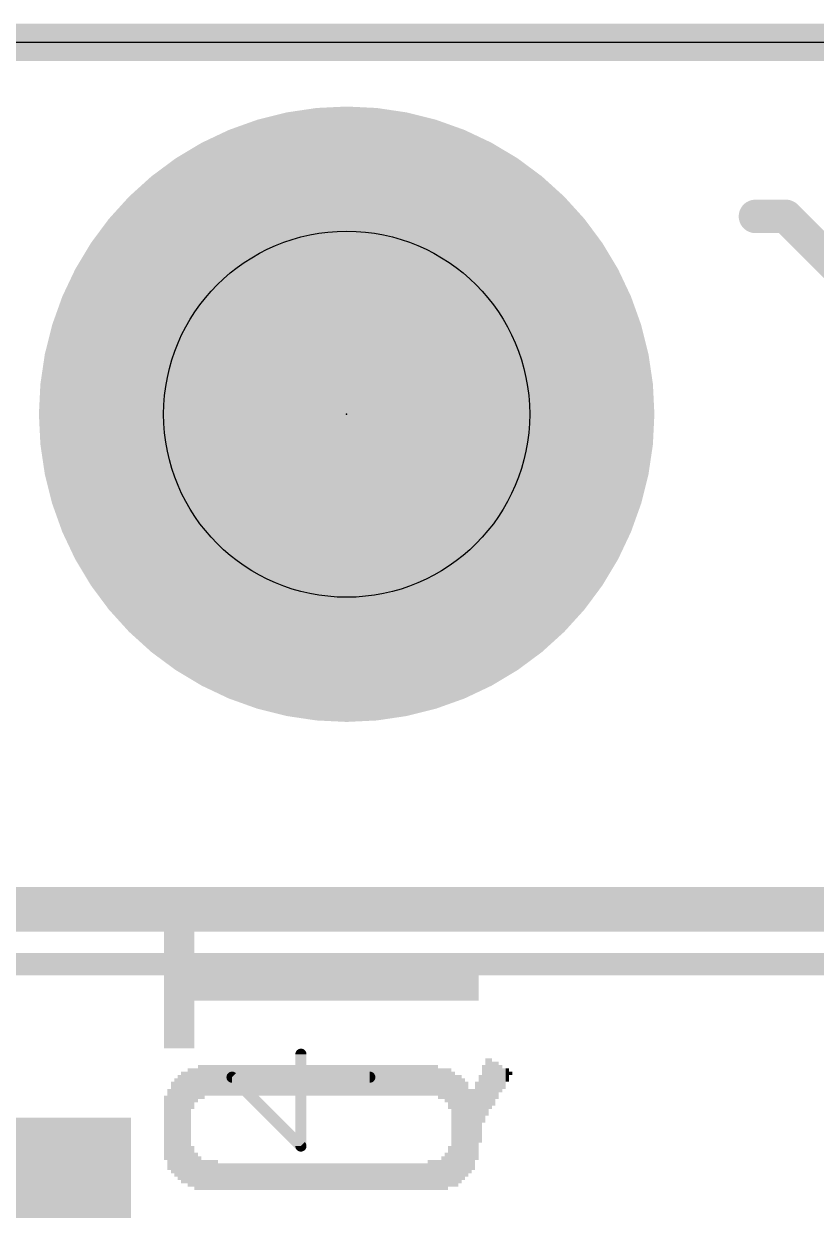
# Model space of a CAD drawing. Extents: x -44.9 to 38.2, y -10.9 to 10.9.
# Drawn here: x 16.84 to 22.26, y 2.82 to 10.92 of the extents above; entities that cross this region are included whole.
import ezdxf

# ---------------------------------------------------------------- set-up
doc = ezdxf.new("R2010")
doc.units = 0
for name, color, linetype in [('1', 12, 'CONTINUOUS'), ('16', 5, 'CONTINUOUS'), ('17', 110, 'CONTINUOUS'), ('20', 53, 'CONTINUOUS'), ('21', 40, 'CONTINUOUS'), ('22', 6, 'CONTINUOUS'), ('23', 40, 'CONTINUOUS'), ('27', 4, 'CONTINUOUS'), ('29', 253, 'CONTINUOUS'), ('30', 253, 'CONTINUOUS'), ('31', 253, 'CONTINUOUS'), ('39', 12, 'CONTINUOUS'), ('40', 132, 'CONTINUOUS'), ('41', 12, 'CONTINUOUS'), ('42', 132, 'CONTINUOUS'), ('44', 253, 'CONTINUOUS'), ('51', 253, 'CONTINUOUS')]:
    doc.layers.add(name, color=color, linetype=linetype)

# ---------------------------------------------------------------- blocks, each defined once
blk = doc.blocks.new('RECT')
blk.add_solid([(-0.5, -0.5), (0.5, -0.5), (-0.5, 0.5), (0.5, 0.5)])
blk = doc.blocks.new('ROUNDP')
at = {"const_width": 0.5}
blk.add_lwpolyline([(0, -0.25, 1), (0, 0.25, 1), (0, -0.25)], format="xyb", dxfattribs=at)

msp = doc.modelspace()

# ---------------------------------------------------------------- linework, layer by layer
at = {"layer": '1'}
for points, const_width in [([(-38.1, 10.795), (38.1, 10.795)], 0.254), ([(10.414, 4.8728), (22.9475, 4.8728)], 0.3048)]:
    msp.add_lwpolyline(points, dxfattribs=dict(at, const_width=const_width))
at = {"layer": '16', "const_width": 0.254}
msp.add_lwpolyline([(-38.1, 10.795), (38.1, 10.795)], dxfattribs=at)
at = {"layer": '20'}
msp.add_line((-35.56, 10.795), (35.56, 10.795), dxfattribs=at)
at = {"layer": '21', "const_width": 0.2032}
msp.add_lwpolyline([(19.05, 6.255, 1), (19.05, 10.255, 1), (19.05, 6.255)], format="xyb", dxfattribs=at)
at = {"layer": '22'}
for points, const_width in [([(22.0493, 9.6061), (21.8417, 9.6061)], 0.2286), ([(22.4646, 9.1909), (22.0493, 9.6061)], 0.2286), ([(37.5, 4.5), (-37.5, 4.5)], 0.1524)]:
    msp.add_lwpolyline(points, dxfattribs=dict(at, const_width=const_width))
at = {"layer": '22', "const_width": 0.1143}
for points in [[(21.8417, 9.6633, 1), (21.8417, 9.549)], [(22.0898, 9.6466, 1), (22.0089, 9.5657)], [(22.0493, 9.549, 1), (22.0493, 9.6633)]]:
    msp.add_lwpolyline(points, format="xyb", dxfattribs=at)
at = {"layer": '23'}
msp.add_point((19.05, 8.255), dxfattribs=at)
at = {"layer": '27', "const_width": 0.0762}
for points in [[(18.7376, 3.2567), (18.7376, 3.8838)], [(19.2079, 3.727), (18.2673, 3.727)], [(18.2673, 3.727), (18.7376, 3.2567)]]:
    msp.add_lwpolyline(points, dxfattribs=at)
at = {"layer": '27', "const_width": 0.0381}
for points in [[(18.7567, 3.8838, 1), (18.7186, 3.8838)], [(18.2673, 3.7461, 1), (18.2673, 3.708)], [(18.2808, 3.7405, 1), (18.2538, 3.7136)], [(19.2079, 3.708, 1), (19.2079, 3.7461)], [(18.7186, 3.2567, 1), (18.7567, 3.2567)], [(18.7241, 3.2433, 1), (18.7511, 3.2702)]]:
    msp.add_lwpolyline(points, format="xyb", dxfattribs=at)
at = {"layer": '39', "const_width": 2.032}
msp.add_lwpolyline([(19.05, 7.255, 1), (19.05, 9.255, 1), (19.05, 7.255)], format="xyb", dxfattribs=at)
at = {"layer": '40', "const_width": 2.032}
msp.add_lwpolyline([(19.05, 7.255, 1), (19.05, 9.255, 1), (19.05, 7.255)], format="xyb", dxfattribs=at)
at = {"layer": '41', "const_width": 2.032}
msp.add_lwpolyline([(19.05, 7.255, 1), (19.05, 9.255, 1), (19.05, 7.255)], format="xyb", dxfattribs=at)
at = {"layer": '42', "const_width": 2.032}
msp.add_lwpolyline([(19.05, 7.255, 1), (19.05, 9.255, 1), (19.05, 7.255)], format="xyb", dxfattribs=at)
at = {"layer": '44'}
msp.add_circle((19.05, 8.255), 1.25, dxfattribs=at)
at = {"layer": '51', "const_width": 0.1524}
for points in [[(13.076, 3.1), (17.326, 3.1)], [(17.326, 3.1), (17.326, -3)]]:
    msp.add_lwpolyline(points, dxfattribs=at)
at = {"layer": '51', "const_width": 0.0762}
for points in [[(17.3641, 3.1, 1), (17.2879, 3.1)], [(17.326, 3.0619, 1), (17.326, 3.1381)]]:
    msp.add_lwpolyline(points, format="xyb", dxfattribs=at)

# ---------------------------------------------------------------- block references
at = {"layer": '1', "xscale": 1.8, "yscale": 1.2, "rotation": 180}
msp.add_blockref('RECT', (16.626, 2.8), dxfattribs=at)
at = {"layer": '17', "xscale": 3.516, "yscale": 3.516}
msp.add_blockref('ROUNDP', (19.05, 8.255), dxfattribs=at)
msp.add_blockref('ROUNDP', (19.05, 8.255), dxfattribs=at)
at = {"layer": '21', "rotation": 90}
for p, xscale, yscale in [((17.8147, 4.3637), 0.8788, 0.0231), ((17.8378, 4.3637), 0.8788, 0.0231), ((17.8609, 4.3637), 0.8788, 0.0231), ((17.884, 4.3637), 0.8788, 0.0231), ((17.907, 4.3637), 0.8788, 0.0229), ((17.93, 4.3637), 0.8788, 0.0231), ((17.9531, 4.3637), 0.8788, 0.0231), ((17.9762, 4.3637), 0.8788, 0.0231), ((17.9993, 4.3637), 0.8788, 0.0231), ((18.0224, 4.3536), 0.2083, 0.0231), ((18.0456, 4.3536), 0.2083, 0.0231), ((18.0687, 4.3536), 0.2083, 0.0231), ((18.0918, 4.3536), 0.2083, 0.0231), ((18.1149, 4.3536), 0.2083, 0.0231), ((18.138, 4.3536), 0.2083, 0.0231), ((18.161, 4.3536), 0.2083, 0.0229), ((18.184, 4.3536), 0.2083, 0.0231), ((18.2071, 4.3536), 0.2083, 0.0231), ((18.2302, 4.3536), 0.2083, 0.0231), ((18.2533, 4.3536), 0.2083, 0.0231), ((18.2764, 4.3536), 0.2083, 0.0231), ((18.2996, 4.3536), 0.2083, 0.0231), ((18.3227, 4.3536), 0.2083, 0.0231), ((18.3458, 4.3536), 0.2083, 0.0231), ((18.3689, 4.3536), 0.2083, 0.0231), ((18.392, 4.3536), 0.2083, 0.0231), ((18.415, 4.3536), 0.2083, 0.0229), ((18.438, 4.3536), 0.2083, 0.0231), ((18.4611, 4.3536), 0.2083, 0.0231), ((18.4842, 4.3536), 0.2083, 0.0231), ((18.5073, 4.3536), 0.2083, 0.0231), ((18.5304, 4.3536), 0.2083, 0.0231), ((18.5536, 4.3536), 0.2083, 0.0231), ((18.5767, 4.3536), 0.2083, 0.0231), ((18.5998, 4.3536), 0.2083, 0.0231), ((18.6229, 4.3536), 0.2083, 0.0231), ((18.646, 4.3536), 0.2083, 0.0231), ((18.669, 4.3536), 0.2083, 0.0229), ((18.692, 4.3536), 0.2083, 0.0231), ((18.7151, 4.3536), 0.2083, 0.0231), ((18.7382, 4.3536), 0.2083, 0.0231), ((18.7613, 4.3536), 0.2083, 0.0231), ((18.7844, 4.3536), 0.2083, 0.0231), ((18.8076, 4.3536), 0.2083, 0.0231), ((18.8307, 4.3536), 0.2083, 0.0231), ((18.8538, 4.3536), 0.2083, 0.0231), ((18.8769, 4.3536), 0.2083, 0.0231), ((18.9, 4.3536), 0.2083, 0.0231), ((18.923, 4.3536), 0.2083, 0.0229), ((18.946, 4.3536), 0.2083, 0.0231), ((18.9691, 4.3536), 0.2083, 0.0231), ((18.9922, 4.3536), 0.2083, 0.0231), ((19.0153, 4.3536), 0.2083, 0.0231), ((19.0384, 4.3536), 0.2083, 0.0231), ((19.0616, 4.3536), 0.2083, 0.0231), ((19.0847, 4.3536), 0.2083, 0.0231), ((19.1078, 4.3536), 0.2083, 0.0231), ((19.1309, 4.3536), 0.2083, 0.0231), ((19.154, 4.3536), 0.2083, 0.0231), ((19.177, 4.3536), 0.2083, 0.0229), ((19.2, 4.3536), 0.2083, 0.0231), ((19.2231, 4.3536), 0.2083, 0.0231), ((19.2462, 4.3536), 0.2083, 0.0231), ((19.2693, 4.3536), 0.2083, 0.0231), ((19.2924, 4.3536), 0.2083, 0.0231), ((19.3156, 4.3536), 0.2083, 0.0231), ((19.3387, 4.3536), 0.2083, 0.0231), ((19.3618, 4.3536), 0.2083, 0.0231), ((19.3849, 4.3536), 0.2083, 0.0231), ((19.408, 4.3536), 0.2083, 0.0231), ((19.431, 4.3536), 0.2083, 0.0229), ((19.454, 4.3536), 0.2083, 0.0231), ((19.4771, 4.3536), 0.2083, 0.0231), ((19.5002, 4.3536), 0.2083, 0.0231), ((19.5233, 4.3536), 0.2083, 0.0231), ((19.5464, 4.3536), 0.2083, 0.0231), ((19.5696, 4.3536), 0.2083, 0.0231), ((19.5927, 4.3536), 0.2083, 0.0231), ((19.6158, 4.3536), 0.2083, 0.0231), ((19.6389, 4.3536), 0.2083, 0.0231), ((19.662, 4.3536), 0.2083, 0.0231), ((19.685, 4.3536), 0.2083, 0.0229), ((19.708, 4.3536), 0.2083, 0.0231), ((19.7311, 4.3536), 0.2083, 0.0231), ((19.7542, 4.3536), 0.2083, 0.0231), ((19.7773, 4.3536), 0.2083, 0.0231), ((19.8004, 4.3536), 0.2083, 0.0231), ((19.8236, 4.3536), 0.2083, 0.0231), ((19.8467, 4.3536), 0.2083, 0.0231), ((19.8698, 4.3536), 0.2083, 0.0231), ((19.8929, 4.3536), 0.2083, 0.0231), ((19.916, 4.3536), 0.2083, 0.0231), ((19.939, 4.3536), 0.2083, 0.0229), ((18.0456, 3.6944), 0.2311, 0.0231), ((18.0687, 3.6944), 0.2311, 0.0231), ((18.0918, 3.7059), 0.2083, 0.0231), ((18.1149, 3.7059), 0.2083, 0.0231), ((18.138, 3.7059), 0.2083, 0.0231), ((18.161, 3.7059), 0.2083, 0.0229), ((18.184, 3.7059), 0.2083, 0.0231), ((18.2071, 3.7059), 0.2083, 0.0231), ((18.2302, 3.7059), 0.2083, 0.0231), ((18.2533, 3.7059), 0.2083, 0.0231), ((18.2764, 3.7059), 0.2083, 0.0231), ((18.2996, 3.7059), 0.2083, 0.0231), ((18.3227, 3.7059), 0.2083, 0.0231), ((18.3458, 3.7059), 0.2083, 0.0231), ((18.3689, 3.7059), 0.2083, 0.0231), ((18.392, 3.7059), 0.2083, 0.0231), ((18.415, 3.7059), 0.2083, 0.0229), ((18.438, 3.7059), 0.2083, 0.0231), ((18.4611, 3.7059), 0.2083, 0.0231), ((18.4842, 3.7059), 0.2083, 0.0231), ((18.5073, 3.7059), 0.2083, 0.0231), ((18.5304, 3.7059), 0.2083, 0.0231), ((18.5536, 3.7059), 0.2083, 0.0231), ((18.5767, 3.7059), 0.2083, 0.0231), ((18.5998, 3.7059), 0.2083, 0.0231), ((18.6229, 3.7059), 0.2083, 0.0231), ((18.646, 3.7059), 0.2083, 0.0231), ((18.669, 3.7059), 0.2083, 0.0229), ((18.692, 3.7059), 0.2083, 0.0231), ((18.7151, 3.7059), 0.2083, 0.0231), ((18.7382, 3.7059), 0.2083, 0.0231), ((18.7613, 3.7059), 0.2083, 0.0231), ((18.7844, 3.7059), 0.2083, 0.0231), ((18.8076, 3.7059), 0.2083, 0.0231), ((18.8307, 3.7059), 0.2083, 0.0231), ((18.8538, 3.7059), 0.2083, 0.0231), ((18.8769, 3.7059), 0.2083, 0.0231), ((18.9, 3.7059), 0.2083, 0.0231), ((18.923, 3.7059), 0.2083, 0.0229), ((18.946, 3.7059), 0.2083, 0.0231), ((18.9691, 3.7059), 0.2083, 0.0231), ((18.9922, 3.7059), 0.2083, 0.0231), ((19.0153, 3.7059), 0.2083, 0.0231), ((19.0384, 3.7059), 0.2083, 0.0231), ((19.0616, 3.7059), 0.2083, 0.0231), ((19.0847, 3.7059), 0.2083, 0.0231), ((19.1078, 3.7059), 0.2083, 0.0231), ((19.1309, 3.7059), 0.2083, 0.0231), ((19.154, 3.7059), 0.2083, 0.0231), ((19.177, 3.7059), 0.2083, 0.0229), ((19.2, 3.7059), 0.2083, 0.0231), ((19.2231, 3.7059), 0.2083, 0.0231), ((19.2462, 3.7059), 0.2083, 0.0231), ((19.2693, 3.7059), 0.2083, 0.0231), ((19.2924, 3.7059), 0.2083, 0.0231), ((19.3156, 3.7059), 0.2083, 0.0231), ((19.3387, 3.7059), 0.2083, 0.0231), ((19.3618, 3.7059), 0.2083, 0.0231), ((19.3849, 3.7059), 0.2083, 0.0231), ((19.408, 3.7059), 0.2083, 0.0231), ((19.431, 3.7059), 0.2083, 0.0229), ((19.454, 3.7059), 0.2083, 0.0231), ((19.4771, 3.7059), 0.2083, 0.0231), ((19.5002, 3.7059), 0.2083, 0.0231), ((19.5233, 3.7059), 0.2083, 0.0231), ((19.5464, 3.7059), 0.2083, 0.0231), ((19.5696, 3.7059), 0.2083, 0.0231), ((19.5927, 3.7059), 0.2083, 0.0231), ((19.6158, 3.7059), 0.2083, 0.0231), ((19.6389, 3.7059), 0.2083, 0.0231), ((19.662, 3.7059), 0.2083, 0.0231), ((19.9851, 3.6132), 0.3937, 0.0231), ((20.0082, 3.6601), 0.3912, 0.0231), ((20.0313, 3.683), 0.3454, 0.0231), ((20.0544, 3.683), 0.2997, 0.0231), ((20.0776, 3.7059), 0.254, 0.0231), ((20.1007, 3.7173), 0.1854, 0.0231), ((17.907, 3.3833), 0.7163, 0.0229), ((17.93, 3.3833), 0.762, 0.0231), ((17.9531, 3.3833), 0.762, 0.0231), ((17.9762, 3.3833), 0.8077, 0.0231), ((17.9993, 3.6487), 0.2769, 0.0231), ((18.0224, 3.6716), 0.2311, 0.0231), ((19.685, 3.683), 0.2083, 0.0229), ((19.708, 3.683), 0.2083, 0.0231), ((19.7311, 3.6716), 0.2311, 0.0231), ((19.7542, 3.6487), 0.2769, 0.0231), ((19.7773, 3.3719), 0.7849, 0.0231), ((19.8004, 3.3604), 0.762, 0.0231), ((19.8236, 3.3719), 0.7391, 0.0231), ((19.962, 3.5103), 0.4623, 0.0231), ((20.1238, 3.7173), 0.1397, 0.0231), ((20.1469, 3.7414), 0.0914, 0.0231), ((20.17, 3.7529), 0.0229, 0.0231), ((17.8378, 3.3706), 0.5537, 0.0231), ((17.8609, 3.3833), 0.6248, 0.0231), ((17.884, 3.3833), 0.6706, 0.0231), ((19.8467, 3.3719), 0.6934, 0.0231), ((19.8698, 3.3719), 0.6477, 0.0231), ((19.8929, 3.3592), 0.5766, 0.0231), ((19.916, 3.3706), 0.5537, 0.0231), ((19.939, 3.429), 0.5334, 0.0229), ((17.8147, 3.382), 0.4394, 0.0231), ((17.9993, 3.1179), 0.2769, 0.0231), ((19.7542, 3.1179), 0.2769, 0.0231), ((18.0224, 3.0836), 0.254, 0.0231), ((18.0456, 3.0721), 0.2311, 0.0231), ((18.0687, 3.0594), 0.2057, 0.0231), ((18.0918, 3.0594), 0.2057, 0.0231), ((18.1149, 3.0594), 0.2057, 0.0231), ((18.138, 3.0594), 0.2057, 0.0231), ((18.161, 3.0594), 0.2057, 0.0229), ((19.6158, 3.0594), 0.2057, 0.0231), ((19.6389, 3.0594), 0.2057, 0.0231), ((19.662, 3.0594), 0.2057, 0.0231), ((19.685, 3.0594), 0.2057, 0.0229), ((19.708, 3.0721), 0.2311, 0.0231), ((19.7311, 3.0836), 0.254, 0.0231), ((18.184, 3.048), 0.1829, 0.0231), ((18.2071, 3.048), 0.1829, 0.0231), ((18.2302, 3.048), 0.1829, 0.0231), ((18.2533, 3.048), 0.1829, 0.0231), ((18.2764, 3.048), 0.1829, 0.0231), ((18.2996, 3.048), 0.1829, 0.0231), ((18.3227, 3.048), 0.1829, 0.0231), ((18.3458, 3.048), 0.1829, 0.0231), ((18.3689, 3.048), 0.1829, 0.0231), ((18.392, 3.048), 0.1829, 0.0231), ((18.415, 3.048), 0.1829, 0.0229), ((18.438, 3.048), 0.1829, 0.0231), ((18.4611, 3.048), 0.1829, 0.0231), ((18.4842, 3.048), 0.1829, 0.0231), ((18.5073, 3.048), 0.1829, 0.0231), ((18.5304, 3.048), 0.1829, 0.0231), ((18.5536, 3.048), 0.1829, 0.0231), ((18.5767, 3.048), 0.1829, 0.0231), ((18.5998, 3.048), 0.1829, 0.0231), ((18.6229, 3.048), 0.1829, 0.0231), ((18.646, 3.048), 0.1829, 0.0231), ((18.669, 3.048), 0.1829, 0.0229), ((18.692, 3.048), 0.1829, 0.0231), ((18.7151, 3.048), 0.1829, 0.0231), ((18.7382, 3.048), 0.1829, 0.0231), ((18.7613, 3.048), 0.1829, 0.0231), ((18.7844, 3.048), 0.1829, 0.0231), ((18.8076, 3.048), 0.1829, 0.0231), ((18.8307, 3.048), 0.1829, 0.0231), ((18.8538, 3.048), 0.1829, 0.0231), ((18.8769, 3.048), 0.1829, 0.0231), ((18.9, 3.048), 0.1829, 0.0231), ((18.923, 3.048), 0.1829, 0.0229), ((18.946, 3.048), 0.1829, 0.0231), ((18.9691, 3.048), 0.1829, 0.0231), ((18.9922, 3.048), 0.1829, 0.0231), ((19.0153, 3.048), 0.1829, 0.0231), ((19.0384, 3.048), 0.1829, 0.0231), ((19.0616, 3.048), 0.1829, 0.0231), ((19.0847, 3.048), 0.1829, 0.0231), ((19.1078, 3.048), 0.1829, 0.0231), ((19.1309, 3.048), 0.1829, 0.0231), ((19.154, 3.048), 0.1829, 0.0231), ((19.177, 3.048), 0.1829, 0.0229), ((19.2, 3.048), 0.1829, 0.0231), ((19.2231, 3.048), 0.1829, 0.0231), ((19.2462, 3.048), 0.1829, 0.0231), ((19.2693, 3.048), 0.1829, 0.0231), ((19.2924, 3.048), 0.1829, 0.0231), ((19.3156, 3.048), 0.1829, 0.0231), ((19.3387, 3.048), 0.1829, 0.0231), ((19.3618, 3.048), 0.1829, 0.0231), ((19.3849, 3.048), 0.1829, 0.0231), ((19.408, 3.048), 0.1829, 0.0231), ((19.431, 3.048), 0.1829, 0.0229), ((19.454, 3.048), 0.1829, 0.0231), ((19.4771, 3.048), 0.1829, 0.0231), ((19.5002, 3.048), 0.1829, 0.0231), ((19.5233, 3.048), 0.1829, 0.0231), ((19.5464, 3.048), 0.1829, 0.0231), ((19.5696, 3.048), 0.1829, 0.0231), ((19.5927, 3.048), 0.1829, 0.0231)]:
    msp.add_blockref('RECT', p, dxfattribs=dict(at, xscale=xscale, yscale=yscale))
at = {"layer": '29', "xscale": 3.6176, "yscale": 3.6176}
msp.add_blockref('ROUNDP', (19.05, 8.255), dxfattribs=at)
at = {"layer": '29', "xscale": 1.9016, "yscale": 1.3016, "rotation": 180}
msp.add_blockref('RECT', (16.626, 2.8), dxfattribs=at)
at = {"layer": '30', "xscale": 3.6176, "yscale": 3.6176}
msp.add_blockref('ROUNDP', (19.05, 8.255), dxfattribs=at)
at = {"layer": '31', "xscale": 1.8, "yscale": 1.2, "rotation": 180}
msp.add_blockref('RECT', (16.626, 2.8), dxfattribs=at)

doc.saveas('drawing.dxf')
